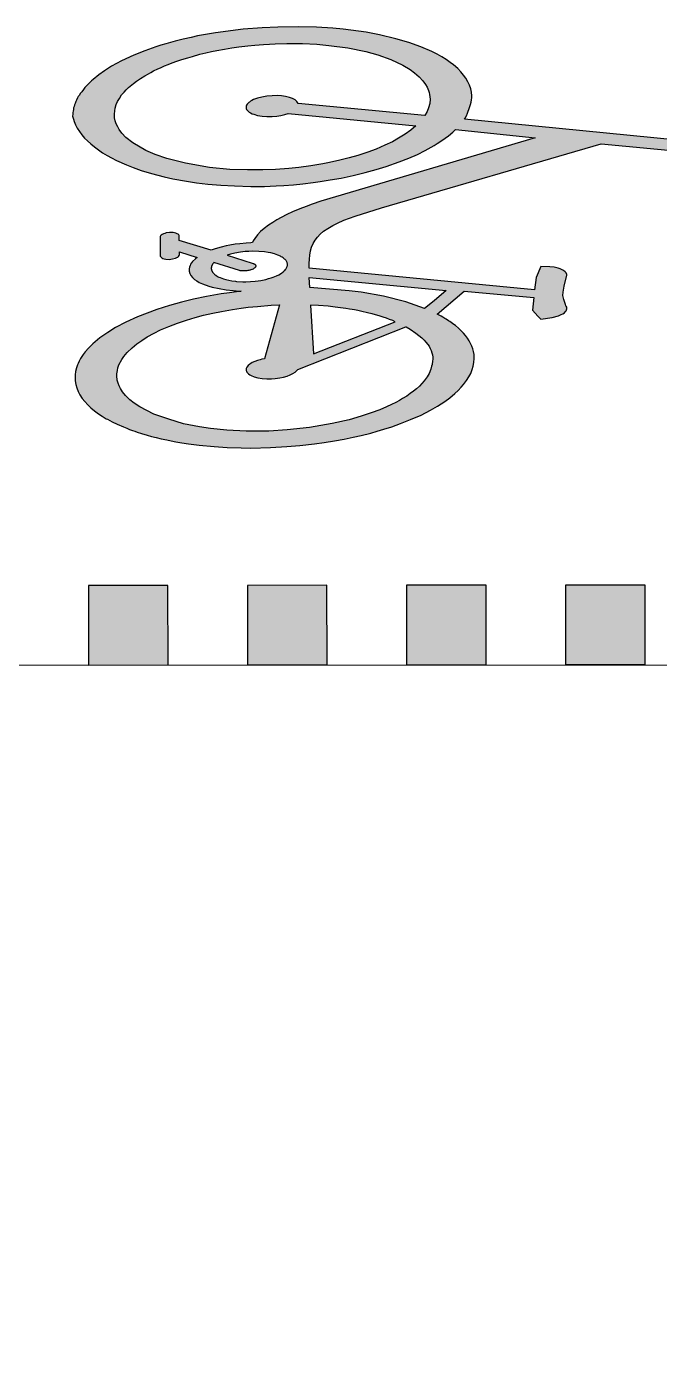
# Model space of a CAD drawing. Header units: metres. Extents: x 668617 to 675126, y 2286318 to 2293677.
# Drawn here: x 669298.04 to 669301.22, y 2287199.44 to 2287206.2 of the extents above; entities that cross this region are included whole.
import ezdxf

# ---------------------------------------------------------------- set-up
doc = ezdxf.new("R2010")
doc.units = ezdxf.units.M
doc.header["$MEASUREMENT"] = 0
for name, color, linetype in [('DMTG-B-CuadrosVerdes', 94, 'Continuous'), ('DMTG-PB-BANQUETAS', 251, 'Continuous'), ('DMTG-SH-SOLO BUS BICI', 252, 'Continuous')]:
    doc.layers.add(name, color=color, linetype=linetype)

# ---------------------------------------------------------------- blocks, each defined once
blk = doc.blocks.new('*U119')
h = blk.add_hatch(color=256)
h.dxf.hatch_style = 1
h.paths.add_polyline_path([(0.8, 0), (1.2, 0), (1.2, 0.4), (0.8, 0.4)])
h = blk.add_hatch(color=256)
h.dxf.hatch_style = 1
h.paths.add_polyline_path([(0.8, 0), (1.2, 0), (1.2, 0.4), (0.8, 0.4)])
h = blk.add_hatch(color=256)
h.dxf.hatch_style = 1
h.paths.add_polyline_path([(1.6, 0), (2, 0), (2, 0.4), (1.6, 0.4)])
h = blk.add_hatch(color=256)
h.dxf.hatch_style = 1
h.paths.add_polyline_path([(1.6, 0), (2, 0), (2, 0.4), (1.6, 0.4)])
h = blk.add_hatch(color=256)
h.dxf.hatch_style = 1
h.paths.add_polyline_path([(2.4, 0), (2.8, 0), (2.8, 0.4), (2.4, 0.4)])
h = blk.add_hatch(color=256)
h.dxf.hatch_style = 1
h.paths.add_polyline_path([(2.4, 0), (2.8, 0), (2.8, 0.4), (2.4, 0.4)])
h = blk.add_hatch(color=256)
h.dxf.hatch_style = 1
h.paths.add_polyline_path([(3.2, 0), (3.6, 0), (3.6, 0.4), (3.2, 0.4)])
h = blk.add_hatch(color=256)
h.dxf.hatch_style = 1
h.paths.add_polyline_path([(3.2, 0), (3.6, 0), (3.6, 0.4), (3.2, 0.4)])
for points in [[(0.8, 0), (1.2, 0), (1.2, 0.4), (0.8, 0.4)], [(0.8, 0), (1.2, 0), (1.2, 0.4), (0.8, 0.4)], [(1.6, 0), (2, 0), (2, 0.4), (1.6, 0.4)], [(1.6, 0), (2, 0), (2, 0.4), (1.6, 0.4)], [(2.4, 0), (2.8, 0), (2.8, 0.4), (2.4, 0.4)], [(2.4, 0), (2.8, 0), (2.8, 0.4), (2.4, 0.4)], [(3.2, 0), (3.6, 0), (3.6, 0.4), (3.2, 0.4)], [(3.2, 0), (3.6, 0), (3.6, 0.4), (3.2, 0.4)]]:
    blk.add_lwpolyline(points, close=True)
blk = doc.blocks.new('*U227')
h = blk.add_hatch(color=252)
h.dxf.hatch_style = 1
h.paths.add_polyline_path([(1.0529, 5.4769), (1.0478, 5.5424), (1.0391, 5.6153), (1.0322, 5.6654), (1.0239, 5.7174), (1.0151, 5.7652), (1.0058, 5.8101), (0.9968, 5.851), (0.9844, 5.8993), (0.9757, 5.9306), (0.9656, 5.9646), (0.953, 6.0043), (0.9372, 6.0483), (0.9171, 6.0992), (0.894, 6.1518), (0.8696, 6.1995), (0.8488, 6.2353), (0.8261, 6.271), (0.8069, 6.2966), (0.786, 6.3219), (0.7709, 6.3383), (0.7545, 6.3541), (0.7409, 6.3657), (0.7205, 6.3815), (0.7019, 6.3932), (0.6849, 6.4021), (0.6656, 6.4098), (0.6477, 6.4149), (0.6292, 6.4182), (0.6088, 6.4196), (0.604, 6.4196), (0.5897, 6.4185), (0.5748, 6.4159), (0.5613, 6.4124), (0.5473, 6.4075), (0.5333, 6.4013), (0.5203, 6.3941), (0.5067, 6.3853), (0.4939, 6.3756), (0.482, 6.3656), (0.4765, 6.3603), (0.4683, 6.3526), (0.4566, 6.3398), (0.4442, 6.3251), (0.4386, 6.3179), (0.4332, 6.311), (0.4239, 6.2975), (0.4191, 6.2902), (0.412, 6.2792), (0.408, 6.2726), (0.4015, 6.2617), (0.3965, 6.2528), (0.3911, 6.2429), (0.386, 6.2333), (0.271, 6.3696), (0.3026, 6.7193), (0.3671, 6.7132), (0.396, 6.7394), (0.411, 6.7551), (0.4036, 6.8123), (0.3946, 6.8443), (0.389, 6.8577), (0.3847, 6.8656), (0.3792, 6.8735), (0.3739, 6.8789), (0.3693, 6.8822), (0.3645, 6.8844), (0.3601, 6.8853), (0.3521, 6.8849), (0.3467, 6.8829), (0.3395, 6.8784), (0.3134, 6.8696), (0.292, 6.8659), (0.2755, 6.867), (0.245, 6.8719), (0.1897, 6.8862), (0.1864, 6.8854), (0.1792, 6.882), (0.1728, 6.8765), (0.1672, 6.8695), (0.1628, 6.8618), (0.1586, 6.8524), (0.1553, 6.8422), (0.1504, 6.8211), (0.1478, 6.8), (0.146, 6.7545), (0.2015, 6.7306), (0.2642, 6.7231), (0.154, 5.5901), (0.1307, 5.5898), (0.1091, 5.5904), (0.0887, 5.5924), (0.0677, 5.5964), (0.0484, 5.6019), (0.0308, 5.6093), (0.014, 5.6189), (-0.0021, 5.631), (-0.0171, 5.6454), (-0.0312, 5.6623), (-0.0456, 5.6829), (-0.0604, 5.7085), (-0.0722, 5.7321), (-0.0864, 5.7645), (-0.1078, 5.8212), (-0.1486, 5.9536), (-0.471, 7.0579), (-0.4313, 7.4666), (-0.3462, 7.4674), (-0.3428, 7.471), (-0.3397, 7.4762), (-0.3367, 7.4818), (-0.3339, 7.488), (-0.3313, 7.4943), (-0.33, 7.4985), (-0.3282, 7.5046), (-0.3259, 7.5161), (-0.3247, 7.5328), (-0.3253, 7.5434), (-0.3269, 7.554), (-0.3284, 7.5607), (-0.3317, 7.5709), (-0.3349, 7.579), (-0.3378, 7.5848), (-0.3405, 7.5894), (-0.3443, 7.5955), (-0.3473, 7.5988), (-0.4259, 7.5981), (-0.4341, 7.5972), (-0.4431, 7.5955), (-0.4526, 7.592), (-0.4614, 7.5868), (-0.4694, 7.5791), (-0.4756, 7.5686), (-0.4777, 7.5622), (-0.5945, 6.3712), (-0.5996, 6.3745), (-0.6116, 6.381), (-0.625, 6.3869), (-0.6539, 6.397), (-0.669, 6.4011), (-0.6813, 6.4041), (-0.6928, 6.4064), (-0.7025, 6.4078), (-0.7051, 6.408), (-0.7118, 6.4078), (-0.7301, 6.4061), (-0.7483, 6.4022), (-0.7662, 6.3963), (-0.7834, 6.3884), (-0.8005, 6.3785), (-0.8172, 6.3665), (-0.8329, 6.3532), (-0.8492, 6.3374), (-0.8682, 6.3153), (-0.8804, 6.2999), (-0.8947, 6.2793), (-0.9088, 6.2567), (-0.9215, 6.2333), (-0.9355, 6.2067), (-0.9589, 6.1522), (-0.9803, 6.092), (-1.0001, 6.0253), (-1.0192, 5.9438), (-1.0322, 5.8761), (-1.0473, 5.7608), (-1.0524, 5.7083), (-1.0574, 5.6272), (-1.0598, 5.5361), (-1.0584, 5.4324), (-1.0554, 5.3527), (-1.048, 5.2587), (-1.0304, 5.1181), (-1.0143, 5.0282), (-1.0072, 4.9971), (-0.9977, 4.9564), (-0.9883, 4.9165), (-0.9745, 4.8692), (-0.9671, 4.8439), (-0.9588, 4.818), (-0.9394, 4.7634), (-0.917, 4.7071), (-0.8889, 4.6454), (-0.8615, 4.5961), (-0.838, 4.56), (-0.8195, 4.5324), (-0.7955, 4.5032), (-0.7877, 4.4947), (-0.7787, 4.4848), (-0.7699, 4.4763), (-0.7621, 4.4685), (-0.7543, 4.4618), (-0.7457, 4.4542), (-0.734, 4.4454), (-0.7257, 4.4393), (-0.7153, 4.4327), (-0.7089, 4.4286), (-0.7022, 4.425), (-0.6916, 4.4195), (-0.6838, 4.4162), (-0.675, 4.4125), (-0.6684, 4.41), (-0.6595, 4.4075), (-0.6519, 4.4051), (-0.6449, 4.4038), (-0.6367, 4.4021), (-0.6284, 4.4013), (-0.6213, 4.4006), (-0.6112, 4.4), (-0.6051, 4.4011), (-0.5949, 4.4041), (-0.5838, 4.4078), (-0.5675, 4.4146), (-0.551, 4.4233), (-0.5337, 4.4342), (-0.5174, 4.4463), (-0.5008, 4.4601), (-0.4859, 4.4748), (-0.4707, 4.4914), (-0.4556, 4.5095), (-0.4408, 4.5294), (-0.4264, 4.5509), (-0.4129, 4.5731), (-0.4002, 4.5956), (-0.3872, 4.6209), (-0.365, 4.6702), (-0.3516, 4.7046), (-0.3379, 4.7441), (-0.3214, 4.7961), (-0.305, 4.861), (-0.2958, 4.9037), (-0.2828, 4.9729), (-0.2752, 5.0222), (-0.2689, 5.08), (-0.2626, 5.1448), (-0.2592, 5.2139), (-0.2567, 5.297), (-0.2569, 5.3641), (-0.2579, 5.3932), (-0.259, 5.4236), (-0.2613, 5.4622), (-0.2653, 5.5101), (-0.2697, 5.5576), (-0.2765, 5.6095), (-0.2808, 5.6446), (-0.2892, 5.6952), (-0.2989, 5.7503), (-0.3114, 5.8113), (-0.3263, 5.8719), (-0.3415, 5.9272), (-0.3571, 5.9774), (-0.3796, 6.0419), (-0.3988, 6.0908), (-0.4179, 6.1341), (-0.437, 6.1727), (-0.4626, 6.2183), (-0.4719, 6.2336), (-0.4871, 6.2565), (-0.5116, 6.2903), (-0.5303, 6.312), (-0.5427, 6.3252), (-0.5013, 6.726), (-0.1825, 5.6484), (-0.167, 5.604), (-0.156, 5.5746), (-0.1437, 5.5426), (-0.1284, 5.5065), (-0.1149, 5.4769), (-0.1005, 5.4485), (-0.0883, 5.4266), (-0.0757, 5.406), (-0.062, 5.3847), (-0.045, 5.3627), (-0.0293, 5.3455), (-0.0124, 5.3289), (0.0049, 5.316), (0.0176, 5.3086), (0.0259, 5.3044), (0.0263, 5.2962), (0.028, 5.2719), (0.0316, 5.2415), (0.0342, 5.2177), (0.0391, 5.1901), (0.0427, 5.1718), (0.0486, 5.1464), (0.0576, 5.1162), (0.0644, 5.096), (0.0155, 4.9364), (-0.0088, 4.9362), (-0.0097, 4.936), (-0.0133, 4.9337), (-0.0165, 4.9301), (-0.0192, 4.9252), (-0.0215, 4.9193), (-0.0232, 4.9125), (-0.0245, 4.9048), (-0.025, 4.8872), (-0.0227, 4.8703), (-0.0207, 4.8629), (-0.0181, 4.856), (-0.0152, 4.8505), (-0.0119, 4.8453), (-0.0084, 4.842), (-0.0048, 4.8398), (-0.0028, 4.8394), (-0.0017, 4.8392), (0.0937, 4.8401), (0.0964, 4.8412), (0.0998, 4.8443), (0.1028, 4.8487), (0.1053, 4.8541), (0.1073, 4.8608), (0.1088, 4.868), (0.11, 4.8846), (0.1082, 4.9021), (0.1043, 4.9171), (0.1014, 4.9237), (0.0983, 4.929), (0.0949, 4.9329), (0.0912, 4.9357), (0.0874, 4.9368), (0.0864, 4.937), (0.0725, 4.9369), (0.1002, 5.0254), (0.1069, 5.0169), (0.1206, 5.003), (0.1279, 4.9975), (0.1347, 4.9933), (0.1417, 4.9901), (0.1496, 4.9877), (0.1573, 4.9863), (0.1608, 4.9862), (0.1632, 4.9861), (0.1694, 4.9865), (0.181, 4.9893), (0.1919, 4.9948), (0.2018, 5.0023), (0.2107, 5.012), (0.219, 5.0236), (0.2265, 5.0368), (0.2337, 5.0521), (0.2451, 5.0843), (0.2497, 5.1012), (0.2574, 5.1359), (0.2633, 5.1725), (0.2671, 5.2068), (0.2687, 5.223), (0.2696, 5.2333), (0.2705, 5.2473), (0.278, 5.1886), (0.2843, 5.146), (0.2977, 5.073), (0.3107, 5.0081), (0.3253, 4.9468), (0.3419, 4.8876), (0.3623, 4.8238), (0.399, 4.7256), (0.4255, 4.6677), (0.4528, 4.6159), (0.4775, 4.5762), (0.505, 4.5371), (0.5353, 4.5003), (0.5575, 4.4793), (0.5761, 4.4629), (0.5887, 4.4529), (0.6038, 4.4428), (0.609, 4.4396), (0.6227, 4.4321), (0.6342, 4.4269), (0.6404, 4.4241), (0.6559, 4.4188), (0.6736, 4.4143), (0.6908, 4.412), (0.6994, 4.4114), (0.707, 4.4114), (0.7127, 4.4116), (0.721, 4.4123), (0.7394, 4.4153), (0.7572, 4.4204), (0.7743, 4.4272), (0.7921, 4.4364), (0.8101, 4.4482), (0.826, 4.4608), (0.8415, 4.4751), (0.8568, 4.4911), (0.8723, 4.5097), (0.887, 4.5296), (0.899, 4.5478), (0.9149, 4.5743), (0.9274, 4.5979), (0.9401, 4.6236), (0.9535, 4.6545), (0.9603, 4.6717), (0.9657, 4.6855), (0.971, 4.7003), (0.9753, 4.712), (0.9794, 4.7243), (0.9861, 4.745), (0.9946, 4.774), (1.0007, 4.7958), (1.0067, 4.8189), (1.0127, 4.8447), (1.0189, 4.873), (1.0236, 4.8958), (1.028, 4.9187), (1.0329, 4.9482), (1.0381, 4.9816), (1.0453, 5.0365), (1.0524, 5.1112), (1.0569, 5.1766), (1.0589, 5.2463), (1.0599, 5.2965), (1.0575, 5.3952)])
h.paths.add_polyline_path([(0.6103, 5.3651), (0.6131, 5.3512), (0.6155, 5.342), (0.619, 5.3293), (0.624, 5.3153), (0.6299, 5.3026), (0.6341, 5.2956), (0.6373, 5.2903), (0.6444, 5.2819), (0.6522, 5.2757), (0.6599, 5.2725), (0.6641, 5.2717), (0.669, 5.2722), (0.6737, 5.2737), (0.6783, 5.2765), (0.6827, 5.2802), (0.6868, 5.2849), (0.6908, 5.2905), (0.6944, 5.2973), (0.7009, 5.313), (0.7058, 5.3314), (0.7093, 5.3528), (0.7111, 5.3755), (0.711, 5.4004), (0.7099, 5.4186), (0.7068, 5.4419), (0.7029, 5.461), (0.6978, 5.479), (0.692, 5.4945), (0.6853, 5.5079), (0.6781, 5.5188), (0.6701, 5.5272), (0.6647, 5.5312), (0.4503, 6.0766), (0.4625, 6.0976), (0.4817, 6.1266), (0.4936, 6.1418), (0.5054, 6.1558), (0.5169, 6.1674), (0.5275, 6.177), (0.5383, 6.1856), (0.5482, 6.1922), (0.5595, 6.1982), (0.5697, 6.2028), (0.5803, 6.2064), (0.5914, 6.2091), (0.602, 6.2106), (0.6139, 6.2107), (0.6218, 6.21), (0.639, 6.2073), (0.6476, 6.2054), (0.6635, 6.201), (0.6842, 6.1923), (0.7011, 6.1835), (0.7215, 6.1685), (0.7355, 6.1561), (0.7482, 6.1439), (0.7614, 6.129), (0.7743, 6.1138), (0.7859, 6.0977), (0.7984, 6.0801), (0.8111, 6.0591), (0.8206, 6.0429), (0.8305, 6.0249), (0.8411, 6.0032), (0.8525, 5.9789), (0.8678, 5.9444), (0.8835, 5.9018), (0.9003, 5.8513), (0.9175, 5.7901), (0.9372, 5.7055), (0.9565, 5.5901), (0.969, 5.4786), (0.9741, 5.3858), (0.9752, 5.2717), (0.9691, 5.1749), (0.961, 5.0924), (0.9526, 5.0371), (0.9371, 4.9575), (0.915, 4.884), (0.8895, 4.8071), (0.8524, 4.7381), (0.8338, 4.709), (0.8168, 4.6871), (0.7951, 4.665), (0.777, 4.6507), (0.7602, 4.6403), (0.7457, 4.6328), (0.7332, 4.6284), (0.7179, 4.6241), (0.6961, 4.6223), (0.6853, 4.6224), (0.6697, 4.6245), (0.6566, 4.6271), (0.6416, 4.6324), (0.6137, 4.647), (0.5988, 4.6572), (0.5781, 4.6746), (0.5554, 4.6982), (0.5356, 4.7227), (0.5181, 4.7468), (0.5002, 4.7747), (0.4808, 4.8103), (0.4655, 4.8409), (0.4472, 4.8838), (0.4308, 4.9268), (0.4157, 4.9724), (0.4026, 5.0158), (0.3912, 5.0585), (0.3805, 5.1045), (0.3718, 5.1478), (0.3623, 5.2035), (0.3555, 5.2469), (0.3512, 5.2826), (0.3472, 5.3294), (0.3416, 5.3985), (0.3395, 5.4398)], flags=16)
h.paths.add_polyline_path([(0.3404, 5.5969), (0.3424, 5.6367), (0.3465, 5.6844), (0.3504, 5.7208), (0.3536, 5.7464), (0.3575, 5.773), (0.3604, 5.792), (0.3626, 5.805), (0.3652, 5.8182), (0.3682, 5.8337), (0.3709, 5.8471), (0.3741, 5.8614), (0.3775, 5.8768), (0.3809, 5.8899), (0.3852, 5.9065), (0.3895, 5.9233), (0.3953, 5.9421), (0.4017, 5.9619), (0.4067, 5.9778), (0.4123, 5.9931), (0.4189, 6.0095), (0.4243, 6.0224), (0.5853, 5.6104)], flags=16)
h.paths.add_polyline_path([(0.2519, 5.5924), (0.2013, 5.5901), (0.2676, 6.2783), (0.3198, 6.2185), (0.3576, 6.17), (0.3234, 6.0761), (0.2961, 5.9632), (0.2753, 5.8518), (0.2683, 5.79)], flags=16)
h.paths.add_polyline_path([(0.2037, 5.3977), (0.2074, 5.3856), (0.2111, 5.3714), (0.2165, 5.3458), (0.2185, 5.3336), (0.2204, 5.3179), (0.2223, 5.294), (0.223, 5.2715), (0.2231, 5.2562), (0.2213, 5.2244), (0.2206, 5.2186), (0.2182, 5.2005), (0.2152, 5.1846), (0.2119, 5.1705), (0.2082, 5.1579), (0.2056, 5.1506), (0.2019, 5.1412), (0.199, 5.135), (0.1956, 5.1284), (0.1896, 5.1188), (0.1837, 5.1114), (0.1776, 5.1057), (0.1744, 5.1034), (0.1716, 5.1015), (0.165, 5.0986), (0.1586, 5.0972), (0.1509, 5.0972), (0.1436, 5.099), (0.1369, 5.1023), (0.1311, 5.1062), (0.1265, 5.1103), (0.1665, 5.2394), (0.1673, 5.2431), (0.1679, 5.2472), (0.1682, 5.2515), (0.1684, 5.2553), (0.1685, 5.2623), (0.1683, 5.2684), (0.1681, 5.2714), (0.1676, 5.276), (0.1667, 5.2815), (0.1658, 5.2866), (0.1649, 5.2902), (0.1642, 5.293), (0.1631, 5.2968), (0.1617, 5.3008), (0.1606, 5.3033), (0.1589, 5.3072), (0.1573, 5.31), (0.1553, 5.3131), (0.1532, 5.3156), (0.1517, 5.3172), (0.1502, 5.3184), (0.1494, 5.3189), (0.1486, 5.3194), (0.1479, 5.3198), (0.1474, 5.32), (0.1468, 5.3202), (0.1461, 5.3205), (0.1457, 5.3206), (0.1452, 5.3207), (0.1446, 5.3208), (0.1439, 5.3209), (0.1432, 5.3209), (0.1423, 5.3208), (0.1417, 5.3207), (0.1408, 5.3204), (0.1398, 5.3201), (0.1388, 5.3196), (0.1379, 5.3189), (0.137, 5.3183), (0.1362, 5.3174), (0.1351, 5.3162), (0.1341, 5.315), (0.1333, 5.3136), (0.1322, 5.3116), (0.1313, 5.3097), (0.1304, 5.3075), (0.129, 5.3032), (0.0897, 5.177), (0.0845, 5.1938), (0.079, 5.2162), (0.0741, 5.2444), (0.0713, 5.2682), (0.07, 5.2863), (0.0692, 5.3044), (0.07, 5.3362), (0.0725, 5.3647), (0.0751, 5.3828), (0.0778, 5.3965), (0.0828, 5.4151), (0.0856, 5.4238), (0.0886, 5.4313), (0.0905, 5.4363), (0.094, 5.4437), (0.0982, 5.4517), (0.1025, 5.458), (0.109, 5.4665), (0.1153, 5.472), (0.1214, 5.4761), (0.1282, 5.479), (0.1364, 5.4805), (0.1446, 5.4794), (0.1516, 5.4768), (0.1579, 5.4733), (0.1639, 5.4684), (0.1687, 5.4638), (0.1735, 5.4584), (0.1795, 5.4504), (0.1874, 5.4372), (0.1936, 5.4245), (0.1997, 5.4091)], flags=16)
h.paths.add_polyline_path([(-0.342, 5.4195), (-0.3403, 5.3572), (-0.3403, 5.2793), (-0.3427, 5.1904), (-0.3518, 5.0877), (-0.3743, 4.9675), (-0.3969, 4.8736), (-0.4185, 4.8153), (-0.4385, 4.7684), (-0.4764, 4.7024), (-0.5039, 4.6679), (-0.5259, 4.6473), (-0.5432, 4.6346), (-0.5562, 4.6266), (-0.5723, 4.6193), (-0.5879, 4.614), (-0.6029, 4.6111), (-0.6201, 4.61), (-0.6368, 4.6114), (-0.6517, 4.6139), (-0.6692, 4.6195), (-0.6845, 4.6263), (-0.7003, 4.6351), (-0.7172, 4.6465), (-0.7318, 4.6586), (-0.744, 4.6698), (-0.755, 4.6818), (-0.7619, 4.6895), (-0.7757, 4.7062), (-0.7871, 4.7217), (-0.8008, 4.7418), (-0.8139, 4.7628), (-0.8243, 4.7809), (-0.8311, 4.7936), (-0.8382, 4.8071), (-0.8482, 4.8284), (-0.8541, 4.8412), (-0.8631, 4.8613), (-0.8705, 4.8802), (-0.8789, 4.9012), (-0.8871, 4.9241), (-0.8955, 4.9495), (-0.9046, 4.9787), (-0.9116, 5.0026), (-0.9218, 5.0406), (-0.9289, 5.0699), (-0.9354, 5.0993), (-0.9408, 5.1256), (-0.9479, 5.1636), (-0.9541, 5.2015), (-0.9591, 5.236), (-0.9645, 5.2812), (-0.968, 5.3165), (-0.9715, 5.3594), (-0.9733, 5.39), (-0.9747, 5.4195), (-0.9764, 5.4774), (-0.9758, 5.5555), (-0.9723, 5.628), (-0.9667, 5.6895), (-0.9538, 5.7851), (-0.9354, 5.8743), (-0.9191, 5.9345), (-0.8952, 6.0004), (-0.8674, 6.0603), (-0.8443, 6.0972), (-0.8288, 6.1197), (-0.8074, 6.1439), (-0.7882, 6.1615), (-0.7699, 6.1751), (-0.7554, 6.183), (-0.7392, 6.1895), (-0.729, 6.1931), (-0.7184, 6.1953), (-0.6959, 6.1982), (-0.674, 6.1961), (-0.652, 6.1905), (-0.6331, 6.1828), (-0.6141, 6.1714), (-0.6749, 5.5338), (-0.6797, 5.5314), (-0.684, 5.5282), (-0.6879, 5.5241), (-0.6921, 5.5188), (-0.6993, 5.5059), (-0.7048, 5.4901), (-0.7095, 5.4714), (-0.7126, 5.4499), (-0.7141, 5.4281), (-0.7135, 5.4028), (-0.7112, 5.377), (-0.7067, 5.3522), (-0.7013, 5.3305), (-0.6936, 5.3104), (-0.6895, 5.302), (-0.6853, 5.2949), (-0.6811, 5.2888), (-0.6789, 5.286), (-0.6757, 5.2825), (-0.6709, 5.2782), (-0.6655, 5.2749), (-0.6603, 5.273), (-0.6549, 5.2723), (-0.6495, 5.2729), (-0.6446, 5.2747), (-0.6398, 5.2779), (-0.6352, 5.2823), (-0.6307, 5.288), (-0.6267, 5.2947), (-0.623, 5.3023), (-0.6198, 5.3106), (-0.6143, 5.3303), (-0.6105, 5.3527), (-0.6087, 5.3774), (-0.6089, 5.4036), (-0.6108, 5.4263), (-0.6139, 5.4471), (-0.6184, 5.4666), (-0.6239, 5.4844), (-0.5614, 6.1266), (-0.5397, 6.1009), (-0.5197, 6.0733), (-0.4987, 6.0398), (-0.4817, 6.0084), (-0.4637, 5.9703), (-0.4445, 5.9265), (-0.4294, 5.8856), (-0.4125, 5.8351), (-0.4002, 5.7901), (-0.3883, 5.7445), (-0.3768, 5.6919), (-0.3701, 5.658), (-0.3603, 5.5983), (-0.3527, 5.5373), (-0.3474, 5.4877)], flags=16)
for points in [[(0.154, 5.5901), (0.1307, 5.5898), (0.1091, 5.5904), (0.0887, 5.5924), (0.0677, 5.5964), (0.0484, 5.6019), (0.0308, 5.6093), (0.014, 5.6189), (-0.0021, 5.631), (-0.0171, 5.6454), (-0.0312, 5.6623), (-0.0456, 5.6829), (-0.0604, 5.7085), (-0.0722, 5.7321), (-0.0864, 5.7645), (-0.1078, 5.8212), (-0.1486, 5.9536), (-0.471, 7.0579), (-0.4313, 7.4666)], [(-0.4777, 7.5622), (-0.5945, 6.3712), (-0.5996, 6.3745), (-0.6116, 6.381), (-0.625, 6.3869), (-0.6539, 6.397), (-0.669, 6.4011), (-0.6813, 6.4041), (-0.6928, 6.4064), (-0.7025, 6.4078), (-0.7051, 6.408), (-0.7118, 6.4078), (-0.7301, 6.4061), (-0.7483, 6.4022), (-0.7662, 6.3963), (-0.7834, 6.3884), (-0.8005, 6.3785), (-0.8172, 6.3665), (-0.8329, 6.3532), (-0.8492, 6.3374), (-0.8682, 6.3153), (-0.8804, 6.2999), (-0.8947, 6.2793), (-0.9088, 6.2567), (-0.9215, 6.2333), (-0.9355, 6.2067), (-0.9589, 6.1522), (-0.9803, 6.092), (-1.0001, 6.0253), (-1.0192, 5.9438), (-1.0322, 5.8761), (-1.0473, 5.7608), (-1.0524, 5.7083), (-1.0574, 5.6272), (-1.0598, 5.5361), (-1.0584, 5.4324), (-1.0554, 5.3527), (-1.048, 5.2587), (-1.0304, 5.1181), (-1.0143, 5.0282), (-1.0072, 4.9971), (-0.9977, 4.9564), (-0.9883, 4.9165), (-0.9745, 4.8692), (-0.9671, 4.8439), (-0.9588, 4.818), (-0.9394, 4.7634), (-0.917, 4.7071), (-0.8889, 4.6454), (-0.8615, 4.5961), (-0.838, 4.56), (-0.8195, 4.5324), (-0.7955, 4.5032), (-0.7877, 4.4947), (-0.7787, 4.4848), (-0.7699, 4.4763), (-0.7621, 4.4685), (-0.7543, 4.4618), (-0.7457, 4.4542), (-0.734, 4.4454), (-0.7257, 4.4393), (-0.7153, 4.4327), (-0.7089, 4.4286), (-0.7022, 4.425), (-0.6916, 4.4195), (-0.6838, 4.4162), (-0.675, 4.4125), (-0.6684, 4.41), (-0.6595, 4.4075), (-0.6519, 4.4051), (-0.6449, 4.4038), (-0.6367, 4.4021), (-0.6284, 4.4013), (-0.6213, 4.4006), (-0.6112, 4.4), (-0.6051, 4.4011), (-0.5949, 4.4041), (-0.5838, 4.4078), (-0.5675, 4.4146), (-0.551, 4.4233), (-0.5337, 4.4342), (-0.5174, 4.4463), (-0.5008, 4.4601), (-0.4859, 4.4748), (-0.4707, 4.4914), (-0.4556, 4.5095), (-0.4408, 4.5294), (-0.4264, 4.5509), (-0.4129, 4.5731), (-0.4002, 4.5956), (-0.3872, 4.6209), (-0.365, 4.6702), (-0.3516, 4.7046), (-0.3379, 4.7441), (-0.3214, 4.7961), (-0.305, 4.861), (-0.2958, 4.9037), (-0.2828, 4.9729), (-0.2752, 5.0222), (-0.2689, 5.08), (-0.2626, 5.1448), (-0.2592, 5.2139), (-0.2567, 5.297), (-0.2569, 5.3641), (-0.2579, 5.3932), (-0.259, 5.4236), (-0.2613, 5.4622), (-0.2653, 5.5101), (-0.2697, 5.5576), (-0.2765, 5.6095), (-0.2808, 5.6446), (-0.2892, 5.6952), (-0.2989, 5.7503), (-0.3114, 5.8113), (-0.3263, 5.8719), (-0.3415, 5.9272), (-0.3571, 5.9774), (-0.3796, 6.0419), (-0.3988, 6.0908), (-0.4179, 6.1341), (-0.437, 6.1727), (-0.4626, 6.2183), (-0.4719, 6.2336), (-0.4871, 6.2565), (-0.5116, 6.2903), (-0.5303, 6.312), (-0.5427, 6.3252), (-0.5013, 6.726), (-0.1825, 5.6484), (-0.167, 5.604), (-0.156, 5.5746), (-0.1437, 5.5426), (-0.1284, 5.5065), (-0.1149, 5.4769), (-0.1005, 5.4485), (-0.0883, 5.4266), (-0.0757, 5.406), (-0.062, 5.3847), (-0.045, 5.3627), (-0.0293, 5.3455), (-0.0124, 5.3289), (0.0049, 5.316), (0.0176, 5.3086), (0.0259, 5.3044), (0.0263, 5.2962), (0.028, 5.2719), (0.0316, 5.2415), (0.0342, 5.2177), (0.0391, 5.1901), (0.0427, 5.1718), (0.0486, 5.1464), (0.0576, 5.1162), (0.0644, 5.096), (0.0155, 4.9364), (-0.0088, 4.9362), (-0.0097, 4.936), (-0.0133, 4.9337), (-0.0165, 4.9301), (-0.0192, 4.9252), (-0.0215, 4.9193), (-0.0232, 4.9125), (-0.0245, 4.9048), (-0.025, 4.8872), (-0.0227, 4.8703), (-0.0207, 4.8629), (-0.0181, 4.856), (-0.0152, 4.8505), (-0.0119, 4.8453), (-0.0084, 4.842), (-0.0048, 4.8398), (-0.0028, 4.8394), (-0.0017, 4.8392), (0.0937, 4.8401), (0.0964, 4.8412), (0.0998, 4.8443), (0.1028, 4.8487), (0.1053, 4.8541), (0.1073, 4.8608), (0.1088, 4.868), (0.11, 4.8846), (0.1082, 4.9021), (0.1043, 4.9171), (0.1014, 4.9237), (0.0983, 4.929), (0.0949, 4.9329), (0.0912, 4.9357), (0.0874, 4.9368), (0.0864, 4.937), (0.0725, 4.9369), (0.1002, 5.0254), (0.1069, 5.0169), (0.1206, 5.003), (0.1279, 4.9975), (0.1347, 4.9933), (0.1417, 4.9901), (0.1496, 4.9877), (0.1573, 4.9863), (0.1608, 4.9862), (0.1632, 4.9861), (0.1694, 4.9865), (0.181, 4.9893), (0.1919, 4.9948), (0.2018, 5.0023), (0.2107, 5.012), (0.219, 5.0236), (0.2265, 5.0368), (0.2337, 5.0521), (0.2451, 5.0843), (0.2497, 5.1012), (0.2574, 5.1359), (0.2633, 5.1725), (0.2671, 5.2068), (0.2687, 5.223), (0.2696, 5.2333), (0.2705, 5.2473), (0.278, 5.1886), (0.2843, 5.146), (0.2977, 5.073), (0.3107, 5.0081), (0.3253, 4.9468), (0.3419, 4.8876), (0.3623, 4.8238), (0.399, 4.7256), (0.4255, 4.6677), (0.4528, 4.6159), (0.4775, 4.5762), (0.505, 4.5371), (0.5353, 4.5003), (0.5575, 4.4793), (0.5761, 4.4629), (0.5887, 4.4529), (0.6038, 4.4428), (0.609, 4.4396), (0.6227, 4.4321), (0.6342, 4.4269), (0.6404, 4.4241), (0.6559, 4.4188), (0.6736, 4.4143), (0.6908, 4.412), (0.6994, 4.4114), (0.707, 4.4114), (0.7127, 4.4116), (0.721, 4.4123), (0.7394, 4.4153), (0.7572, 4.4204), (0.7743, 4.4272), (0.7921, 4.4364), (0.8101, 4.4482), (0.826, 4.4608), (0.8415, 4.4751), (0.8568, 4.4911), (0.8723, 4.5097), (0.887, 4.5296), (0.899, 4.5478), (0.9117, 4.5688), (0.9149, 4.5742), (0.9274, 4.5979), (0.9401, 4.6236), (0.9535, 4.6545), (0.9603, 4.6717), (0.9657, 4.6855), (0.971, 4.7003), (0.9753, 4.712), (0.9794, 4.7243), (0.9861, 4.745), (0.9946, 4.774), (1.0007, 4.7958), (1.0067, 4.8189), (1.0127, 4.8447), (1.0189, 4.873), (1.0236, 4.8958), (1.028, 4.9187), (1.0329, 4.9482), (1.0381, 4.9816), (1.0453, 5.0365), (1.0524, 5.1112), (1.0569, 5.1766), (1.0589, 5.2463), (1.0599, 5.2965), (1.0575, 5.3952), (1.0529, 5.4769), (1.0478, 5.5424), (1.0391, 5.6153), (1.0322, 5.6654), (1.0239, 5.7174), (1.0151, 5.7652), (1.0058, 5.8101), (0.9968, 5.851), (0.9844, 5.8993), (0.9757, 5.9306), (0.9656, 5.9646), (0.953, 6.0043), (0.9372, 6.0483), (0.9171, 6.0992), (0.894, 6.1518), (0.8696, 6.1995), (0.8488, 6.2353), (0.8261, 6.271), (0.8069, 6.2966), (0.786, 6.3219), (0.7709, 6.3383), (0.7545, 6.3541), (0.7409, 6.3657), (0.7205, 6.3815), (0.7019, 6.3932), (0.6849, 6.4021), (0.6656, 6.4098), (0.6477, 6.4149), (0.6292, 6.4182), (0.6088, 6.4196), (0.604, 6.4196), (0.5897, 6.4185), (0.5748, 6.4159), (0.5613, 6.4124), (0.5473, 6.4075), (0.5333, 6.4013), (0.5203, 6.3941), (0.5067, 6.3853), (0.4939, 6.3756), (0.482, 6.3656), (0.4765, 6.3603), (0.4683, 6.3526), (0.4566, 6.3398), (0.4442, 6.3251), (0.4386, 6.3179), (0.4332, 6.311), (0.4239, 6.2975), (0.4191, 6.2902), (0.412, 6.2792), (0.408, 6.2726), (0.4015, 6.2617), (0.3965, 6.2528), (0.3911, 6.2429), (0.386, 6.2333), (0.271, 6.3696), (0.3026, 6.7193), (0.3671, 6.7132), (0.396, 6.7394), (0.411, 6.7551), (0.4036, 6.8123), (0.3946, 6.8443), (0.389, 6.8577), (0.3847, 6.8656), (0.3792, 6.8735), (0.3739, 6.8789), (0.3693, 6.8822), (0.3645, 6.8844), (0.3601, 6.8853), (0.3521, 6.8849), (0.3467, 6.8829), (0.3441, 6.8813), (0.3387, 6.8782), (0.3134, 6.8696), (0.292, 6.8659), (0.2755, 6.867), (0.245, 6.8719), (0.1897, 6.8862), (0.1864, 6.8854), (0.1792, 6.882), (0.1728, 6.8765), (0.1672, 6.8695), (0.1628, 6.8618), (0.1586, 6.8524), (0.1553, 6.8422), (0.1504, 6.8211), (0.1478, 6.8), (0.146, 6.7545), (0.2015, 6.7306), (0.2642, 6.7231), (0.154, 5.5901)], [(-0.5075, 7.2589), (-0.5075, 7.2589)], [(0.2013, 5.5901), (0.2676, 6.2783), (0.3198, 6.2185), (0.3576, 6.17), (0.3234, 6.0761), (0.2961, 5.9632), (0.2753, 5.8518), (0.2683, 5.79), (0.2519, 5.5924), (0.2013, 5.5901)], [(-0.6141, 6.1714), (-0.6749, 5.5338), (-0.6797, 5.5314), (-0.684, 5.5282), (-0.6879, 5.5241), (-0.6921, 5.5188), (-0.6993, 5.5059), (-0.7048, 5.4901), (-0.7095, 5.4714), (-0.7126, 5.4499), (-0.7141, 5.4281), (-0.7135, 5.4028), (-0.7112, 5.377), (-0.7067, 5.3522), (-0.7013, 5.3305), (-0.6936, 5.3104), (-0.6895, 5.302), (-0.6853, 5.2949), (-0.6811, 5.2888), (-0.6789, 5.286), (-0.6757, 5.2825), (-0.6709, 5.2782), (-0.6655, 5.2749), (-0.6603, 5.273), (-0.6549, 5.2723), (-0.6495, 5.2729), (-0.6446, 5.2747), (-0.6398, 5.2779), (-0.6352, 5.2823), (-0.6307, 5.288), (-0.6267, 5.2947), (-0.623, 5.3023), (-0.6198, 5.3106), (-0.6143, 5.3303), (-0.6105, 5.3527), (-0.6087, 5.3774), (-0.6089, 5.4036), (-0.6108, 5.4263), (-0.6139, 5.4471), (-0.6184, 5.4666), (-0.6239, 5.4844), (-0.5614, 6.1266), (-0.5397, 6.1009), (-0.5197, 6.0733), (-0.4987, 6.0398), (-0.4817, 6.0084), (-0.4637, 5.9703), (-0.4445, 5.9265), (-0.4294, 5.8856), (-0.4125, 5.8351), (-0.4002, 5.7901), (-0.3883, 5.7445), (-0.3768, 5.6919), (-0.3701, 5.658), (-0.3603, 5.5983), (-0.3527, 5.5373), (-0.3474, 5.4877), (-0.342, 5.4195), (-0.3403, 5.3572), (-0.3403, 5.2793), (-0.3427, 5.1904), (-0.3518, 5.0877), (-0.3743, 4.9675), (-0.3969, 4.8736), (-0.4185, 4.8153), (-0.4385, 4.7684), (-0.4764, 4.7024), (-0.5039, 4.6679), (-0.5259, 4.6473), (-0.5432, 4.6346), (-0.5562, 4.6266), (-0.5723, 4.6193), (-0.5879, 4.614), (-0.6029, 4.6111), (-0.6201, 4.61), (-0.6368, 4.6114), (-0.6517, 4.6139), (-0.6692, 4.6195), (-0.6845, 4.6263), (-0.7003, 4.6351), (-0.7172, 4.6465), (-0.7318, 4.6586), (-0.744, 4.6698), (-0.755, 4.6818), (-0.7619, 4.6895), (-0.7757, 4.7062), (-0.7871, 4.7217), (-0.8008, 4.7418), (-0.8139, 4.7628), (-0.8243, 4.7809), (-0.8311, 4.7936), (-0.8382, 4.8071), (-0.8482, 4.8284), (-0.8541, 4.8412), (-0.8631, 4.8613), (-0.8705, 4.8802), (-0.8789, 4.9012), (-0.8871, 4.9241), (-0.8955, 4.9495), (-0.9046, 4.9787), (-0.9116, 5.0026), (-0.9218, 5.0406), (-0.9289, 5.0699), (-0.9354, 5.0993), (-0.9408, 5.1256), (-0.9479, 5.1636), (-0.9541, 5.2015), (-0.9591, 5.236), (-0.9645, 5.2812), (-0.968, 5.3165), (-0.9715, 5.3594), (-0.9733, 5.39), (-0.9747, 5.4195), (-0.9764, 5.4774), (-0.9758, 5.5555), (-0.9723, 5.628), (-0.9667, 5.6895), (-0.9538, 5.7851), (-0.9354, 5.8743), (-0.9191, 5.9345), (-0.8952, 6.0004), (-0.8674, 6.0603), (-0.8443, 6.0972), (-0.8288, 6.1197), (-0.8074, 6.1439), (-0.7882, 6.1615), (-0.7699, 6.1751), (-0.7554, 6.183), (-0.7392, 6.1895), (-0.729, 6.1931), (-0.7184, 6.1953), (-0.6959, 6.1982), (-0.674, 6.1961), (-0.652, 6.1905), (-0.6331, 6.1828), (-0.6141, 6.1714)], [(0.3395, 5.4398), (0.6101, 5.3652), (0.6107, 5.3634), (0.6131, 5.3512), (0.6155, 5.342), (0.619, 5.3293), (0.624, 5.3153), (0.6299, 5.3026), (0.6341, 5.2956), (0.6373, 5.2903), (0.6444, 5.2819), (0.6522, 5.2757), (0.6599, 5.2725), (0.6641, 5.2717), (0.669, 5.2722), (0.6737, 5.2737), (0.6783, 5.2765), (0.6827, 5.2802), (0.6868, 5.2849), (0.6908, 5.2905), (0.6944, 5.2973), (0.7009, 5.313), (0.7058, 5.3314), (0.7093, 5.3528), (0.7111, 5.3755), (0.711, 5.4004), (0.7099, 5.4186), (0.7068, 5.4419), (0.7029, 5.461), (0.6978, 5.479), (0.692, 5.4945), (0.6853, 5.5079), (0.6781, 5.5188), (0.6701, 5.5272), (0.6662, 5.5301), (0.6643, 5.5322), (0.4506, 6.0757), (0.4506, 6.0771), (0.4625, 6.0976), (0.4817, 6.1266), (0.4936, 6.1418), (0.5054, 6.1558), (0.5169, 6.1674), (0.5275, 6.177), (0.5383, 6.1856), (0.5482, 6.1922), (0.5595, 6.1982), (0.5697, 6.2028), (0.5803, 6.2064), (0.5914, 6.2091), (0.602, 6.2106), (0.6139, 6.2107), (0.6218, 6.21), (0.639, 6.2073), (0.6476, 6.2054), (0.6635, 6.201), (0.6842, 6.1923), (0.7011, 6.1835), (0.7215, 6.1685), (0.7355, 6.1561), (0.7482, 6.1439), (0.7614, 6.129), (0.7743, 6.1138), (0.7859, 6.0977), (0.7984, 6.0801), (0.8111, 6.0591), (0.8206, 6.0429), (0.8305, 6.0249), (0.8411, 6.0032), (0.8525, 5.9789), (0.8678, 5.9444), (0.8835, 5.9018), (0.9003, 5.8513), (0.9175, 5.7901), (0.9372, 5.7055), (0.9565, 5.5901), (0.969, 5.4786), (0.9741, 5.3858), (0.9752, 5.2717), (0.9691, 5.1749), (0.961, 5.0924), (0.9526, 5.0371), (0.9371, 4.9575), (0.915, 4.884), (0.8895, 4.8071), (0.8524, 4.7381), (0.8338, 4.709), (0.8168, 4.6871), (0.7951, 4.665), (0.777, 4.6507), (0.7602, 4.6403), (0.7457, 4.6328), (0.7332, 4.6284), (0.7179, 4.6241), (0.6961, 4.6223), (0.6853, 4.6224), (0.6697, 4.6245), (0.6566, 4.6271), (0.6416, 4.6324), (0.6137, 4.647), (0.5988, 4.6572), (0.5781, 4.6746), (0.5554, 4.6982), (0.5356, 4.7227), (0.5181, 4.7468), (0.5002, 4.7747), (0.4808, 4.8103), (0.4655, 4.8409), (0.4472, 4.8838), (0.4308, 4.9268), (0.4157, 4.9724), (0.4026, 5.0158), (0.3912, 5.0585), (0.3805, 5.1045), (0.3718, 5.1478), (0.3623, 5.2035), (0.3555, 5.2469), (0.3512, 5.2826), (0.3472, 5.3294), (0.3416, 5.3985), (0.3395, 5.4398)], [(0.3404, 5.5969), (0.5853, 5.6104), (0.4243, 6.0224), (0.4189, 6.0095), (0.4123, 5.9931), (0.4067, 5.9778), (0.4017, 5.9619), (0.3953, 5.9421), (0.3895, 5.9233), (0.3852, 5.9065), (0.3809, 5.8899), (0.3775, 5.8768), (0.3741, 5.8614), (0.3709, 5.8471), (0.3682, 5.8337), (0.3652, 5.8182), (0.3626, 5.805), (0.3604, 5.792), (0.3575, 5.773), (0.3536, 5.7464), (0.3504, 5.7208), (0.3465, 5.6844), (0.3424, 5.6367), (0.3404, 5.5969)], [(0.0897, 5.177), (0.129, 5.3032), (0.1304, 5.3075), (0.1313, 5.3097), (0.1322, 5.3116), (0.1333, 5.3136), (0.1341, 5.315), (0.1351, 5.3162), (0.1362, 5.3174), (0.137, 5.3183), (0.1379, 5.3189), (0.1388, 5.3196), (0.1398, 5.3201), (0.1408, 5.3204), (0.1417, 5.3207), (0.1423, 5.3208), (0.1432, 5.3209), (0.1439, 5.3209), (0.1446, 5.3208), (0.1452, 5.3207), (0.1457, 5.3206), (0.1461, 5.3205), (0.1468, 5.3202), (0.1474, 5.32), (0.1479, 5.3198), (0.1486, 5.3194), (0.1494, 5.3189), (0.1502, 5.3184), (0.1517, 5.3172), (0.1532, 5.3156), (0.1553, 5.3131), (0.1573, 5.31), (0.1589, 5.3072), (0.1606, 5.3033), (0.1617, 5.3008), (0.1631, 5.2968), (0.1642, 5.293), (0.1649, 5.2902), (0.1658, 5.2866), (0.1664, 5.2832), (0.1667, 5.2816), (0.1676, 5.276), (0.1681, 5.2714), (0.1683, 5.2684), (0.1685, 5.2623), (0.1684, 5.2553), (0.1682, 5.2515), (0.1679, 5.2472), (0.1673, 5.2431), (0.1665, 5.2394), (0.1265, 5.1103), (0.1296, 5.1075), (0.1329, 5.105), (0.1346, 5.1038), (0.1364, 5.1027), (0.1383, 5.1016), (0.14, 5.1008), (0.1409, 5.1003), (0.1422, 5.0997), (0.1435, 5.0992), (0.1448, 5.0988), (0.1466, 5.0983), (0.1481, 5.0979), (0.1493, 5.0977), (0.1508, 5.0975), (0.1525, 5.0973), (0.1537, 5.0972), (0.1553, 5.0972), (0.1565, 5.0973), (0.1571, 5.0973), (0.1579, 5.0973), (0.1587, 5.0974), (0.1597, 5.0975), (0.1604, 5.0977), (0.1611, 5.0978), (0.1622, 5.098), (0.1632, 5.0982), (0.164, 5.0985), (0.165, 5.0988), (0.1662, 5.0992), (0.167, 5.0995), (0.1675, 5.0997), (0.1679, 5.0999), (0.1684, 5.1001), (0.1691, 5.1004), (0.1697, 5.1007), (0.1704, 5.101), (0.1712, 5.1015), (0.1718, 5.1018), (0.1728, 5.1024), (0.1739, 5.1031), (0.1744, 5.1034), (0.1752, 5.104), (0.1759, 5.1045), (0.1767, 5.1051), (0.1776, 5.1058), (0.1796, 5.1076), (0.1814, 5.1092), (0.1831, 5.111), (0.1856, 5.1137), (0.1878, 5.1165), (0.1904, 5.1201), (0.1956, 5.1284), (0.199, 5.135), (0.2019, 5.1412), (0.2056, 5.1506), (0.2082, 5.1579), (0.2119, 5.1705), (0.2152, 5.1846), (0.2182, 5.2005), (0.2206, 5.2186), (0.2213, 5.2244), (0.2231, 5.2562), (0.223, 5.2715), (0.2223, 5.294), (0.2204, 5.3179), (0.2185, 5.3336), (0.2165, 5.3458), (0.2111, 5.3714), (0.2074, 5.3856), (0.2037, 5.3977), (0.1997, 5.4091), (0.1936, 5.4245), (0.1874, 5.4372), (0.1795, 5.4504), (0.1735, 5.4584), (0.1687, 5.4638), (0.1657, 5.4667), (0.1619, 5.4701), (0.1591, 5.4723), (0.1569, 5.4739), (0.1533, 5.4759), (0.15, 5.4774), (0.147, 5.4786), (0.1438, 5.4794), (0.1416, 5.4798), (0.1397, 5.4801), (0.1369, 5.4801), (0.1335, 5.48), (0.1296, 5.4793), (0.1263, 5.4782), (0.1233, 5.4769), (0.12, 5.4752), (0.1171, 5.4732), (0.1145, 5.4713), (0.1111, 5.4683), (0.1089, 5.466), (0.1069, 5.4638), (0.1025, 5.458), (0.0998, 5.454), (0.0968, 5.4491), (0.0944, 5.4446), (0.0925, 5.4406), (0.0905, 5.4363), (0.0886, 5.4313), (0.0856, 5.4238), (0.0828, 5.4151), (0.0778, 5.3965), (0.0751, 5.3828), (0.0725, 5.3647), (0.07, 5.3362), (0.0692, 5.3044), (0.07, 5.2863), (0.0713, 5.2682), (0.0741, 5.2444), (0.079, 5.2162), (0.0845, 5.1938), (0.0897, 5.177)]]:
    blk.add_lwpolyline(points)

msp = doc.modelspace()

# ---------------------------------------------------------------- linework, layer by layer
at = {"layer": 'DMTG-PB-BANQUETAS', "flags": 128}
msp.add_lwpolyline([(669391.45626, 2287098.08425), (669391.32227, 2287097.40922), (669391.10843, 2287096.75478), (669390.81782, 2287096.13091), (669390.45549, 2287095.54556), (669390.02551, 2287095.00772), (669389.53493, 2287094.52533), (669388.98981, 2287094.10434), (669388.39819, 2287093.7517), (669387.76911, 2287093.47234), (669387.1116, 2287093.27018), (669386.43368, 2287093.14718), (669385.74636, 2287093.10626), (669385.05964, 2287093.14733), (669292.18179, 2287093.08572, -0.4157146), (669288.17918, 2287097.10355), (669288.18479, 2287098.36255), (669288.63365, 2287199.03021, -0.4154156), (669292.60399, 2287202.98605), (669362.20517, 2287203.00923), (669389.52832, 2287201.22939, -0.4204518), (669393.52877, 2287197.14572), (669391.45626, 2287098.08425)], format="xyb", dxfattribs=at)

# ---------------------------------------------------------------- block references
at = {"layer": 'DMTG-B-CuadrosVerdes', "rotation": 0.05205295219565874}
msp.add_blockref('*U119', (669297.55077, 2287202.98768), dxfattribs=at)
at = {"layer": 'DMTG-SH-SOLO BUS BICI', "rotation": 270.0194317446907}
msp.add_blockref('*U227', (669293.8713, 2287205.13838), dxfattribs=at)

doc.saveas('drawing.dxf')
